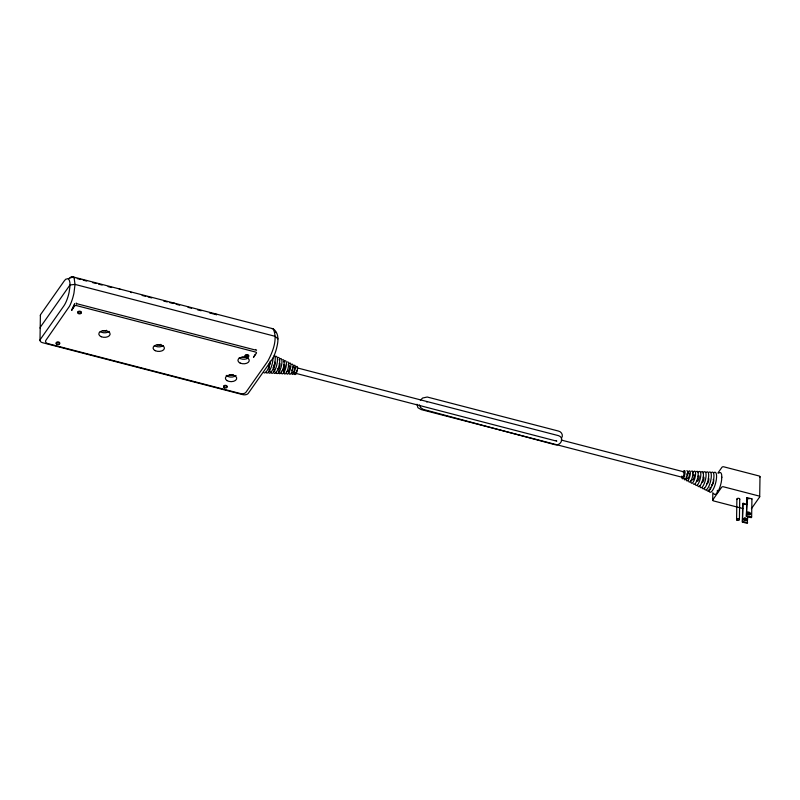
<?xml version="1.0" encoding="UTF-8"?>
<svg xmlns="http://www.w3.org/2000/svg" width="800" height="800" viewBox="0 0 800 800"><rect width="100%" height="100%" fill="white"/><g stroke="black" fill="none" stroke-linecap="round" stroke-linejoin="round"><path stroke-width="1.2" d="M40 340.34L40.39 315.35M74.84 277.98L73.96 277.25M74.66 303.63L71.69 310.2L74.62 306.03A1.42 0.85 0.9 0 1 76.47 305.59L255.64 352.06A1.42 0.85 0.9 0 1 256.4 353.18L253.47 357.35L255.25 354.36M76.49 304.1L76.51 303.19A1.42 0.85 0.9 0 0 76.15 303.13M131.39 292.65L130.52 291.92M255.68 349.47L255.67 350.1L76.5 303.63M269.11 371.41L269.24 363.54M273.99 371.86L274.1 364.8M278.86 372.31L278.92 368.33M281.2 371.04A6.78 2.05 -75.5 0 0 283.73 372.76L283.81 367.32M288.6 373.21L288.63 370.85M293.49 372.11L293.47 373.65L295.9 373.88M416.96 404.24L417.93 407.71L421.15 409.57L682.77 477.42L684.31 474.82L684.15 471.93L561.23 440.05M710.06 489.48L710.09 487.24M712.71 500.13L712.82 492.64M717.32 492.58L717.36 490.31M721.8 477.68L721.81 476.95M736.57 519.58L736.89 499.13M739.4 519.56L739.73 499.11M747.76 516.66L747.22 523.34L742.39 522.09L742.67 503.91L743.11 503.29L746.74 504.23M742.39 522.09L743.11 503.29M746.37 516.42L747.09 497.62L751.93 498.87L751.64 517.05L751.21 517.67L746.37 516.42L747.09 497.62M747.79 514.24L747.83 511.81M759.69 496.75L760 476.77M69.98 277.62L71.67 276.66L73.11 276.92L273.2 328.82C278.9 332.95 278.45 340.2 277.04 346.29A15.59 4.7 -75.5 0 1 271.75 359.93L248.15 393.51A4.27 2.55 0.9 0 1 242.73 394.62L42.64 342.72A4.18 2.5 0.9 0 1 40.35 339.37L63.8 306A15.59 4.7 -75.5 0 0 69.1 292.36C69.64 287.94 71.25 282.54 68.38 278.63L65.74 279.22L64.19 281L40.74 314.38A4.18 2.5 0.9 0 0 40.53 316.01M718.73 473.11A11.34 3.42 -75.5 0 1 721.72 475.14L721.64 479.85A11.34 3.42 -75.5 0 1 717.89 491.69A11.34 3.42 -75.5 0 1 713.62 493.42M71.69 310.2L74.64 304.38M248.53 356.13L248.67 355.87A1.77 1.06 0.9 0 0 247.49 354.66A1.77 1.06 0.9 0 0 245.34 355.18L245.19 355.44A1.77 1.06 0.9 0 0 245.17 355.72M717.89 473.06L721.96 467.26A1.42 0.85 0.9 0 1 723.82 466.82L759.13 475.98A1.42 0.85 0.9 0 1 759.89 477.1M751.49 499.49L751.93 498.87M751.42 508.68L759.58 497.07A1.42 0.85 0.9 0 0 758.81 495.96L723.5 486.8A1.42 0.85 0.9 0 0 721.65 487.24L712.82 499.81A1.42 0.85 0.9 0 0 713.58 500.93L743 508.56M420.37 400.25L422.64 398.02L427.21 397.02L558.39 431.05C561.55 431.58 563.73 435.64 561.38 438.2M106.56 330.28L105.75 330.97L102.93 330.8M160.83 344.35L160.03 345.04L157.2 344.88M233.14 374.58L232.33 375.27L229.51 375.1M68.38 278.63L73.11 276.92L74.19 278.37L75.02 284.41L73.95 293.16A18.45 5.56 -75.5 0 1 69.54 306.19L45.87 340.34A4.25 2.54 0.9 0 0 46.42 342.86L46.78 343.12A4.25 2.54 0.9 0 0 48.16 343.68L240.41 393.55A4.25 2.54 0.9 0 0 245.97 392.23L267.86 361.08C272.83 351.7 277.99 339.02 273.2 328.82L271.77 328.56M684.15 471.93C684.02 471.12 685.01 477.21 682.77 477.42M426.61 401.94L427.14 401.95M242.05 357.25L244.88 357.41M119.08 288.96L119.96 289.11M172.37 302.78L173.24 303.5L169.66 302.57M174 303.2L174.89 303.36M215.79 314.04L216.66 314.77L209.5 312.91M275.11 332.34L276.32 332.56M77.21 278.6L80.77 279.52M83.15 280.14L86.71 281.06M92.65 282.6L96.21 283.52M98.58 284.14L102.14 285.06M108.08 286.6L111.64 287.53M142.15 295.44L145.74 296.37M148.13 296.99L151.72 297.92M163.68 301.02L167.26 301.95M176.07 304.24L179.65 305.17M188.01 307.33L191.59 308.26M197.56 309.81L201.14 310.74M296.75 367.77L558.58 435.68C565.15 437.93 560.27 446.65 554.52 444.58L423.25 409.39L420.64 407.58L419.42 404.94M295.16 373.18L556.81 441.17L556.26 440.5M746.65 498.24L749.07 498.87M742.67 503.91L745.09 504.54M746.81 515.79L751.64 517.05M742.82 521.46L747.66 522.72M683.41 478.08L685.83 479.12M277.94 338.9L275.12 336.31L75.02 284.41L70 284.96L40.55 326.88A4.18 2.5 0.9 0 0 40.33 328.51M109.2 331.39A5.67 3.39 0.9 0 1 100.22 331.58M163.3 345.61A5.67 3.39 0.9 0 1 154.31 345.51M236.02 375.47A5.67 3.39 0.9 0 1 226.21 375.37M248.15 357.99A5.67 3.39 0.9 0 1 239.15 357.88M248.27 356.36A1.77 1.06 0.9 0 1 247.51 356.66M246.6 356.69A1.77 1.06 0.9 0 1 245.77 356.45M224.36 387.26A1.77 1.06 0.9 0 1 224.05 385.65A1.77 1.06 0.9 0 1 226.76 385.78A1.77 1.06 0.9 0 1 226.13 387.35M78.98 313.24A1.77 1.06 0.9 0 0 81.02 312.83L81.22 312.58A1.77 1.06 0.9 0 0 80.3 311.29A1.77 1.06 0.9 0 0 78.05 311.65L77.85 311.89A1.77 1.06 0.9 0 0 77.95 312.7M57.18 343.93A1.77 1.06 0.9 0 1 56.33 342.51A1.77 1.06 0.9 0 1 58.69 342.02A1.77 1.06 0.9 0 1 59.54 343.44M59.29 343.67A1.77 1.06 0.9 0 1 58.95 343.85M256.51 350.05A1.42 0.85 0.9 0 1 256.55 350.27M296.88 370.26A2.83 0.85 -75.5 0 1 296.47 371.66M296.2 372.26A2.83 0.85 -75.5 0 1 295.64 373.07M296.43 366.58A4.25 1.28 -75.5 0 1 297.22 370.7A4.25 1.28 -75.5 0 1 294.51 374.19M270.19 362.15A10.32 3.11 -75.5 0 1 263.91 372.76M273.02 358.16A9.82 2.96 -75.5 0 1 270.1 369.75A9.82 2.96 -75.5 0 1 265.9 372.13M274.28 355.29A9.31 2.81 -75.5 0 1 273.76 366.99A9.31 2.81 -75.5 0 1 268.5 372.32M275.08 356.73A8.81 2.66 -75.5 0 1 276.41 366.38A8.81 2.66 -75.5 0 1 270.79 371.29M278.21 357.4A8.3 2.5 -75.5 0 1 279 365.88A8.3 2.5 -75.5 0 1 274.19 373.35M279.05 359.81A7.79 2.35 -75.5 0 1 281.95 361.26A7.79 2.35 -75.5 0 1 279.38 371.47A7.79 2.35 -75.5 0 1 276.03 371.8M282.86 359.64A7.29 2.2 -75.5 0 1 283.3 368A7.29 2.2 -75.5 0 1 278.91 373.07M283.9 361.88A6.78 2.05 -75.5 0 1 286.42 363.61A6.78 2.05 -75.5 0 1 283.73 372.76M287.52 361.88A6.28 1.89 -75.5 0 1 287.89 369.08A6.28 1.89 -75.5 0 1 284.11 373.44M288.16 364.93A5.77 1.74 -75.5 0 1 290.87 364.67A5.77 1.74 -75.5 0 1 288.79 372.91A5.77 1.74 -75.5 0 1 286.45 371.74M291.69 364.39A5.26 1.59 -75.5 0 1 292.66 369.49A5.26 1.59 -75.5 0 1 289.31 373.82M292.66 367.84A4.76 1.44 -75.5 0 1 295.27 366.09A4.76 1.44 -75.5 0 1 293.79 373.14A4.76 1.44 -75.5 0 1 291.7 372.45M293.56 367.57A2.83 0.85 -75.5 0 1 294.45 369.63A2.83 0.85 -75.5 0 1 292.56 372.32M291.84 369.72A2.83 0.85 -75.5 0 1 291.61 370.4M288.99 365.98A2.83 0.85 -75.5 0 1 289.41 369.09A2.83 0.85 -75.5 0 1 287.61 370.67M283.85 365.05A2.83 0.85 -75.5 0 1 284.9 365.58A2.83 0.85 -75.5 0 1 283.97 369.29A2.83 0.85 -75.5 0 1 282.75 369.41M279.27 363.46A2.83 0.85 -75.5 0 1 279.8 366.21A2.83 0.85 -75.5 0 1 277.99 368.54M274.89 362.1A2.83 0.85 -75.5 0 1 274.73 365.66A2.83 0.85 -75.5 0 1 273.13 367.28M270.2 361.06A2.83 0.85 -75.5 0 1 269.87 364.4A2.83 0.85 -75.5 0 1 268.44 366.25M683.09 471.99A4.25 1.28 -75.5 0 1 685.1 472.06A4.25 1.28 -75.5 0 1 683.27 478.27A4.25 1.28 -75.5 0 1 681.9 476.04M686.86 470.7A4.76 1.44 -75.5 0 1 686.96 476.74A4.76 1.44 -75.5 0 1 684.11 478.81M713.76 472.78A10.32 3.11 -75.5 0 1 715.33 484.09A10.32 3.11 -75.5 0 1 708.74 489.84M711.28 472.61A9.82 2.96 -75.5 0 1 713.1 482.13A9.82 2.96 -75.5 0 1 706.85 490.2M708.79 472.44A9.31 2.81 -75.5 0 1 710.2 482.65A9.31 2.81 -75.5 0 1 704.26 487.83M706.31 472.28A8.81 2.66 -75.5 0 1 707.94 480.82A8.81 2.66 -75.5 0 1 702.33 488.05M703 473.06A8.3 2.5 -75.5 0 1 706.08 474.61A8.3 2.5 -75.5 0 1 703.34 485.48A8.3 2.5 -75.5 0 1 699.78 485.83M701.34 471.94A7.79 2.35 -75.5 0 1 702.52 480.48A7.79 2.35 -75.5 0 1 697.54 484.82M698.13 472.61A7.29 2.2 -75.5 0 1 700.84 473.97A7.29 2.2 -75.5 0 1 698.43 483.51A7.29 2.2 -75.5 0 1 695.3 483.82M696.36 471.61A6.78 2.05 -75.5 0 1 697.63 478.19A6.78 2.05 -75.5 0 1 693.3 483.76M692.63 473.22A6.28 1.89 -75.5 0 1 695.57 472.94A6.28 1.89 -75.5 0 1 693.31 481.91A6.28 1.89 -75.5 0 1 690.76 480.63M691.39 471.28A5.77 1.74 -75.5 0 1 692.27 477.6A5.77 1.74 -75.5 0 1 688.59 480.81M687.36 473.72A5.26 1.59 -75.5 0 1 690.29 472.06A5.26 1.59 -75.5 0 1 688.25 480.15A5.26 1.59 -75.5 0 1 686.38 477.63M686.98 473.75A2.83 0.85 -75.5 0 1 686.82 475.1M686.41 476.5A2.83 0.85 -75.5 0 1 686.14 477.1M688.36 473.66A2.83 0.85 -75.5 0 1 689.41 474.19A2.83 0.85 -75.5 0 1 688.47 477.9A2.83 0.85 -75.5 0 1 687.26 478.02M693.21 474.92A2.83 0.85 -75.5 0 1 694.1 476.99A2.83 0.85 -75.5 0 1 692.22 479.67M698.07 476.18A2.83 0.85 -75.5 0 1 699.13 476.71A2.83 0.85 -75.5 0 1 698.19 480.42A2.83 0.85 -75.5 0 1 696.97 480.54M703.21 477.12A2.83 0.85 -75.5 0 1 703.74 479.87A2.83 0.85 -75.5 0 1 701.93 482.19M708.33 478.23A2.83 0.85 -75.5 0 1 708.5 481.48A2.83 0.85 -75.5 0 1 706.79 483.45M713.18 479.49A2.83 0.85 -75.5 0 1 713.35 482.74A2.83 0.85 -75.5 0 1 711.65 484.71M737.1 499.55A1.42 0.85 0.9 0 1 738.27 498.27A1.42 0.85 0.9 0 1 739.55 499.54M748.1 514.85A1.42 1.05 35.1 0 1 747.63 514.31M747.65 513.17A1.42 1.05 35.1 0 1 749.44 513.22A1.42 1.05 35.1 0 1 749.9 514.89M744.22 520.5A1.42 1.05 35.1 0 1 743.59 519.67M743.57 519.07A1.42 1.05 35.1 0 1 745.3 518.7A1.42 1.05 35.1 0 1 745.99 520.47M245.33 355.75L245.18 356.01A1.77 1.06 0.9 0 0 246.37 357.22A1.77 1.06 0.9 0 0 248.52 356.7L248.66 356.44A1.77 1.06 0.9 0 0 247.48 355.23A1.77 1.06 0.9 0 0 245.33 355.75M78.04 312.21L77.84 312.46A1.77 1.06 0.9 0 0 78.76 313.75A1.77 1.06 0.9 0 0 81.01 313.4L81.21 313.15A1.77 1.06 0.9 0 0 80.29 311.86A1.77 1.06 0.9 0 0 78.04 312.21M101.25 336.72A5.67 3.39 0.9 0 0 110.11 334.3A5.67 3.39 0.9 0 0 102.03 330.88A5.67 3.39 0.9 0 0 101.25 336.72M155.28 350.69A5.67 3.39 0.9 0 0 164.36 348.55A5.67 3.39 0.9 0 0 156.58 344.89A5.67 3.39 0.9 0 0 155.28 350.69M227.04 380.62A5.67 3.39 0.9 0 0 236.52 379.2A5.67 3.39 0.9 0 0 229.58 374.98A5.67 3.39 0.9 0 0 227.04 380.62M240.13 363.06A5.67 3.39 0.9 0 0 249.21 360.92A5.67 3.39 0.9 0 0 241.43 357.26A5.67 3.39 0.9 0 0 240.13 363.06M56.79 344.34A1.77 1.06 0.9 0 0 59.67 343.74A1.77 1.06 0.9 0 0 57.32 342.54A1.77 1.06 0.9 0 0 56.79 344.34M224.35 387.83A1.77 1.06 0.9 0 0 227.09 387.04A1.77 1.06 0.9 0 0 224.54 386A1.77 1.06 0.9 0 0 224.35 387.83M737.01 520.17A1.42 0.85 0.9 0 0 739.36 519.78A1.42 0.85 0.9 0 0 737.59 518.75A1.42 0.85 0.9 0 0 737.01 520.17M748.07 513.69A1.42 1.05 35.1 0 0 750.33 514.27A1.42 1.05 35.1 0 0 749.23 512.27A1.42 1.05 35.1 0 0 748.07 513.69M744.17 519.36A1.42 1.05 35.1 0 0 746.43 519.85A1.42 1.05 35.1 0 0 745.24 517.88A1.42 1.05 35.1 0 0 744.17 519.36"/></g></svg>
